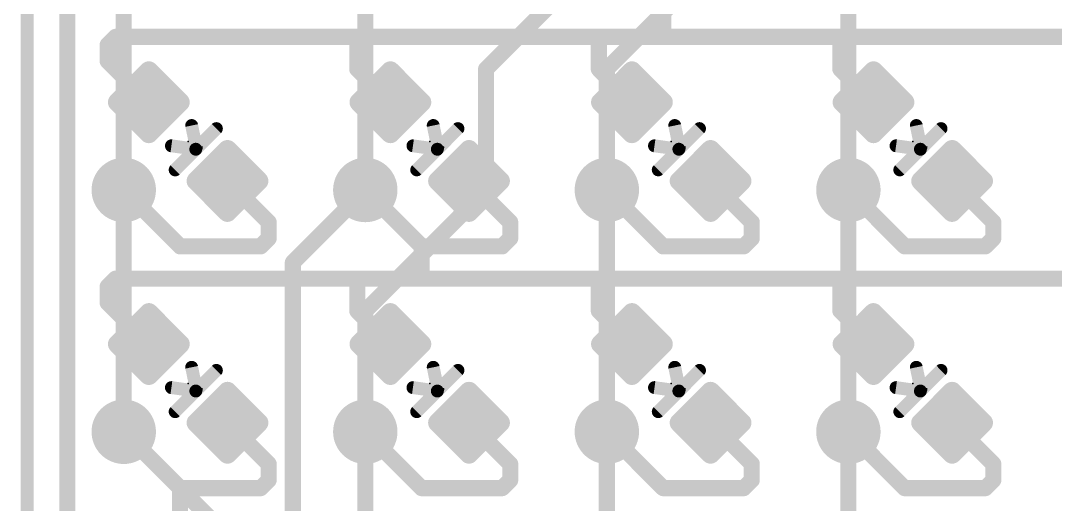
# Model space of a CAD drawing. Extents: x -39 to 68, y -22 to 43.
# Drawn here: x -0.1 to 16.22, y 10.79 to 18.41 of the extents above; entities that cross this region are included whole.
import ezdxf

# ---------------------------------------------------------------- set-up
doc = ezdxf.new("R2010")
doc.units = 0
for name, color, linetype in [('1', 12, 'CONTINUOUS'), ('16', 132, 'CONTINUOUS'), ('18', 110, 'CONTINUOUS'), ('20', 53, 'CONTINUOUS'), ('21', 41, 'CONTINUOUS'), ('23', 53, 'CONTINUOUS'), ('51', 53, 'CONTINUOUS')]:
    doc.layers.add(name, color=color, linetype=linetype)

# ---------------------------------------------------------------- blocks, each defined once
blk = doc.blocks.new('RECT160000X160000R30')
at = {"const_width": 0.15}
blk.add_lwpolyline([(0.425, -0.35), (0.425, 0.35, 0.4142), (0.35, 0.425), (-0.35, 0.425, 0.4142), (-0.425, 0.35), (-0.425, -0.35, 0.4142), (-0.35, -0.425), (0.35, -0.425, 0.4142)], format="xyb", close=True, dxfattribs=at)
blk.add_solid([(-0.3754, -0.3754), (0.3754, -0.3754), (-0.3754, 0.3754), (0.3754, 0.3754)])
blk = doc.blocks.new('ROUNDV')
at = {"const_width": 0.5}
blk.add_lwpolyline([(0, -0.25, 1), (0, 0.25, 1), (0, -0.25)], format="xyb", dxfattribs=at)

msp = doc.modelspace()

# ---------------------------------------------------------------- linework, layer by layer
at = {"layer": '1', "const_width": 0.254}
for points in [[(10.033, 18.669), (10.033, 18.161)], [(1.27, 18.034), (1.397, 18.161)], [(1.397, 18.161), (5.207, 18.161)], [(5.207, 18.161), (9.017, 18.161)], [(5.207, 17.653), (5.207, 18.161)], [(9.017, 18.161), (10.033, 18.161)], [(9.017, 17.653), (9.017, 18.161)], [(10.033, 18.161), (12.827, 18.161)], [(12.827, 18.161), (16.637, 18.161)], [(12.827, 17.653), (12.827, 18.161)], [(1.27, 17.78), (1.27, 18.034)], [(1.9199, 17.1301), (1.27, 17.78)], [(5.7299, 17.1301), (5.207, 17.653)], [(9.5399, 17.1301), (9.017, 17.653)], [(13.3499, 17.1301), (12.827, 17.653)], [(1.9199, 17.1301), (1.9199, 17.1301)], [(5.7299, 17.1301), (5.7299, 17.1301)], [(9.5399, 17.1301), (9.5399, 17.1301)], [(13.3499, 17.1301), (13.3499, 17.1301)], [(3.1601, 15.8899), (3.1601, 15.8899)], [(3.1601, 15.8899), (3.81, 15.24)], [(6.9701, 15.8899), (6.9701, 15.8899)], [(6.9701, 15.8899), (7.62, 15.24)], [(10.7801, 15.8899), (10.7801, 15.8899)], [(10.7801, 15.8899), (11.43, 15.24)], [(14.5901, 15.8899), (14.5901, 15.8899)], [(14.5901, 15.8899), (15.24, 15.24)], [(2.413, 14.859), (1.524, 15.748)], [(6.223, 14.859), (5.334, 15.748)], [(10.033, 14.859), (9.144, 15.748)], [(13.843, 14.859), (12.954, 15.748)], [(3.81, 15.24), (3.81, 14.986)], [(7.62, 15.24), (7.62, 14.986)], [(11.43, 15.24), (11.43, 14.986)], [(15.24, 15.24), (15.24, 14.986)], [(3.81, 14.986), (3.683, 14.859)], [(7.62, 14.986), (7.493, 14.859)], [(11.43, 14.986), (11.303, 14.859)], [(15.24, 14.986), (15.113, 14.859)], [(3.683, 14.859), (2.413, 14.859)], [(7.493, 14.859), (6.223, 14.859)], [(6.223, 14.859), (6.223, 14.351)], [(11.303, 14.859), (10.033, 14.859)], [(15.113, 14.859), (13.843, 14.859)], [(1.27, 14.224), (1.397, 14.351)], [(1.397, 14.351), (5.207, 14.351)], [(5.207, 14.351), (6.223, 14.351)], [(5.207, 13.843), (5.207, 14.351)], [(6.223, 14.351), (9.017, 14.351)], [(9.017, 14.351), (12.827, 14.351)], [(9.017, 13.843), (9.017, 14.351)], [(12.827, 14.351), (16.637, 14.351)], [(12.827, 13.843), (12.827, 14.351)], [(1.27, 13.97), (1.27, 14.224)], [(1.9199, 13.3201), (1.27, 13.97)], [(5.7299, 13.3201), (5.207, 13.843)], [(9.5399, 13.3201), (9.017, 13.843)], [(13.3499, 13.3201), (12.827, 13.843)], [(1.9199, 13.3201), (1.9199, 13.3201)], [(5.7299, 13.3201), (5.7299, 13.3201)], [(9.5399, 13.3201), (9.5399, 13.3201)], [(13.3499, 13.3201), (13.3499, 13.3201)], [(3.1601, 12.0799), (3.1601, 12.0799)], [(3.1601, 12.0799), (3.81, 11.43)], [(6.9701, 12.0799), (6.9701, 12.0799)], [(6.9701, 12.0799), (7.62, 11.43)], [(10.7801, 12.0799), (10.7801, 12.0799)], [(10.7801, 12.0799), (11.43, 11.43)], [(14.5901, 12.0799), (14.5901, 12.0799)], [(14.5901, 12.0799), (15.24, 11.43)], [(1.524, 11.938), (2.413, 11.049)], [(6.223, 11.049), (5.334, 11.938)], [(10.033, 11.049), (9.144, 11.938)], [(13.843, 11.049), (12.954, 11.938)], [(3.81, 11.43), (3.81, 11.176)], [(7.62, 11.43), (7.62, 11.176)], [(11.43, 11.43), (11.43, 11.176)], [(15.24, 11.43), (15.24, 11.176)], [(3.81, 11.176), (3.683, 11.049)], [(7.62, 11.176), (7.493, 11.049)], [(11.43, 11.176), (11.303, 11.049)], [(15.24, 11.176), (15.113, 11.049)], [(2.413, 11.049), (2.413, 10.541)], [(2.413, 11.049), (3.683, 11.049)], [(7.493, 11.049), (6.223, 11.049)], [(11.303, 11.049), (10.033, 11.049)], [(15.113, 11.049), (13.843, 11.049)]]:
    msp.add_lwpolyline(points, dxfattribs=at)
at = {"layer": '1', "const_width": 0.127}
for points in [[(1.397, 18.2245, 1), (1.397, 18.0975)], [(1.4419, 18.1161, 1), (1.3521, 18.2059)], [(5.207, 18.2245, 1), (5.207, 18.0975)], [(5.2705, 18.161, 1), (5.1435, 18.161)], [(5.207, 18.0975, 1), (5.207, 18.2245)], [(9.017, 18.2245, 1), (9.017, 18.0975)], [(9.0805, 18.161, 1), (8.9535, 18.161)], [(9.017, 18.0975, 1), (9.017, 18.2245)], [(10.033, 18.2245, 1), (10.033, 18.0975)], [(10.033, 18.0975, 1), (10.033, 18.2245)], [(12.827, 18.2245, 1), (12.827, 18.0975)], [(12.8905, 18.161, 1), (12.7635, 18.161)], [(12.827, 18.0975, 1), (12.827, 18.2245)], [(1.3335, 18.034, 1), (1.2065, 18.034)], [(1.2251, 18.0789, 1), (1.3149, 17.9891)], [(9.9695, 18.161, 1), (10.0965, 18.161)], [(1.3149, 17.8249, 1), (1.2251, 17.7351)], [(1.2065, 17.78, 1), (1.3335, 17.78)], [(5.2519, 17.6979, 1), (5.1621, 17.6081)], [(5.1435, 17.653, 1), (5.2705, 17.653)], [(9.0619, 17.6979, 1), (8.9721, 17.6081)], [(8.9535, 17.653, 1), (9.0805, 17.653)], [(12.8719, 17.6979, 1), (12.7821, 17.6081)], [(12.7635, 17.653, 1), (12.8905, 17.653)], [(1.9834, 17.1301, 1), (1.8564, 17.1301)], [(1.8564, 17.1301, 1), (1.9834, 17.1301)], [(1.875, 17.0852, 1), (1.9648, 17.175)], [(5.7934, 17.1301, 1), (5.6664, 17.1301)], [(5.6664, 17.1301, 1), (5.7934, 17.1301)], [(5.685, 17.0852, 1), (5.7748, 17.175)], [(9.6034, 17.1301, 1), (9.4764, 17.1301)], [(9.4764, 17.1301, 1), (9.6034, 17.1301)], [(9.495, 17.0852, 1), (9.5848, 17.175)], [(13.4134, 17.1301, 1), (13.2864, 17.1301)], [(13.2864, 17.1301, 1), (13.4134, 17.1301)], [(13.305, 17.0852, 1), (13.3948, 17.175)], [(3.1601, 15.9534, 1), (3.1601, 15.8264)], [(3.205, 15.9348, 1), (3.1152, 15.845)], [(3.1601, 15.8264, 1), (3.1601, 15.9534)], [(6.9701, 15.9534, 1), (6.9701, 15.8264)], [(7.015, 15.9348, 1), (6.9252, 15.845)], [(6.9701, 15.8264, 1), (6.9701, 15.9534)], [(10.7801, 15.9534, 1), (10.7801, 15.8264)], [(10.825, 15.9348, 1), (10.7352, 15.845)], [(10.7801, 15.8264, 1), (10.7801, 15.9534)], [(14.5901, 15.9534, 1), (14.5901, 15.8264)], [(14.635, 15.9348, 1), (14.5452, 15.845)], [(14.5901, 15.8264, 1), (14.5901, 15.9534)], [(1.5689, 15.7929, 1), (1.4791, 15.7031)], [(5.3789, 15.7929, 1), (5.2891, 15.7031)], [(9.1889, 15.7929, 1), (9.0991, 15.7031)], [(12.9989, 15.7929, 1), (12.9091, 15.7031)], [(3.8735, 15.24, 1), (3.7465, 15.24)], [(3.7651, 15.1951, 1), (3.8549, 15.2849)], [(7.6835, 15.24, 1), (7.5565, 15.24)], [(7.5751, 15.1951, 1), (7.6649, 15.2849)], [(11.4935, 15.24, 1), (11.3665, 15.24)], [(11.3851, 15.1951, 1), (11.4749, 15.2849)], [(15.3035, 15.24, 1), (15.1765, 15.24)], [(15.1951, 15.1951, 1), (15.2849, 15.2849)], [(3.7465, 14.986, 1), (3.8735, 14.986)], [(3.8549, 14.9411, 1), (3.7651, 15.0309)], [(7.5565, 14.986, 1), (7.6835, 14.986)], [(7.6649, 14.9411, 1), (7.5751, 15.0309)], [(11.3665, 14.986, 1), (11.4935, 14.986)], [(11.4749, 14.9411, 1), (11.3851, 15.0309)], [(15.1765, 14.986, 1), (15.3035, 14.986)], [(15.2849, 14.9411, 1), (15.1951, 15.0309)], [(2.413, 14.9225, 1), (2.413, 14.7955)], [(2.3681, 14.8141, 1), (2.4579, 14.9039)], [(3.6381, 14.9039, 1), (3.7279, 14.8141)], [(3.683, 14.7955, 1), (3.683, 14.9225)], [(6.223, 14.9225, 1), (6.223, 14.7955)], [(6.2865, 14.859, 1), (6.1595, 14.859)], [(6.1781, 14.8141, 1), (6.2679, 14.9039)], [(7.4481, 14.9039, 1), (7.5379, 14.8141)], [(7.493, 14.7955, 1), (7.493, 14.9225)], [(10.033, 14.9225, 1), (10.033, 14.7955)], [(9.9881, 14.8141, 1), (10.0779, 14.9039)], [(11.2581, 14.9039, 1), (11.3479, 14.8141)], [(11.303, 14.7955, 1), (11.303, 14.9225)], [(13.843, 14.9225, 1), (13.843, 14.7955)], [(13.7981, 14.8141, 1), (13.8879, 14.9039)], [(15.0681, 14.9039, 1), (15.1579, 14.8141)], [(15.113, 14.7955, 1), (15.113, 14.9225)], [(1.397, 14.4145, 1), (1.397, 14.2875)], [(1.4419, 14.3061, 1), (1.3521, 14.3959)], [(5.207, 14.4145, 1), (5.207, 14.2875)], [(5.2705, 14.351, 1), (5.1435, 14.351)], [(5.207, 14.2875, 1), (5.207, 14.4145)], [(6.223, 14.4145, 1), (6.223, 14.2875)], [(6.1595, 14.351, 1), (6.2865, 14.351)], [(6.223, 14.2875, 1), (6.223, 14.4145)], [(9.017, 14.4145, 1), (9.017, 14.2875)], [(9.0805, 14.351, 1), (8.9535, 14.351)], [(9.017, 14.2875, 1), (9.017, 14.4145)], [(12.827, 14.4145, 1), (12.827, 14.2875)], [(12.8905, 14.351, 1), (12.7635, 14.351)], [(12.827, 14.2875, 1), (12.827, 14.4145)], [(1.3335, 14.224, 1), (1.2065, 14.224)], [(1.2251, 14.2689, 1), (1.3149, 14.1791)], [(1.3149, 14.0149, 1), (1.2251, 13.9251)], [(1.2065, 13.97, 1), (1.3335, 13.97)], [(5.2519, 13.8879, 1), (5.1621, 13.7981)], [(5.1435, 13.843, 1), (5.2705, 13.843)], [(9.0619, 13.8879, 1), (8.9721, 13.7981)], [(8.9535, 13.843, 1), (9.0805, 13.843)], [(12.8719, 13.8879, 1), (12.7821, 13.7981)], [(12.7635, 13.843, 1), (12.8905, 13.843)], [(1.9834, 13.3201, 1), (1.8564, 13.3201)], [(1.8564, 13.3201, 1), (1.9834, 13.3201)], [(1.875, 13.2752, 1), (1.9648, 13.365)], [(5.7934, 13.3201, 1), (5.6664, 13.3201)], [(5.6664, 13.3201, 1), (5.7934, 13.3201)], [(5.685, 13.2752, 1), (5.7748, 13.365)], [(9.6034, 13.3201, 1), (9.4764, 13.3201)], [(9.4764, 13.3201, 1), (9.6034, 13.3201)], [(9.495, 13.2752, 1), (9.5848, 13.365)], [(13.4134, 13.3201, 1), (13.2864, 13.3201)], [(13.2864, 13.3201, 1), (13.4134, 13.3201)], [(13.305, 13.2752, 1), (13.3948, 13.365)], [(3.1601, 12.1434, 1), (3.1601, 12.0164)], [(3.205, 12.1248, 1), (3.1152, 12.035)], [(3.1601, 12.0164, 1), (3.1601, 12.1434)], [(6.9701, 12.1434, 1), (6.9701, 12.0164)], [(7.015, 12.1248, 1), (6.9252, 12.035)], [(6.9701, 12.0164, 1), (6.9701, 12.1434)], [(10.7801, 12.1434, 1), (10.7801, 12.0164)], [(10.825, 12.1248, 1), (10.7352, 12.035)], [(10.7801, 12.0164, 1), (10.7801, 12.1434)], [(14.5901, 12.1434, 1), (14.5901, 12.0164)], [(14.635, 12.1248, 1), (14.5452, 12.035)], [(14.5901, 12.0164, 1), (14.5901, 12.1434)], [(1.5689, 11.9829, 1), (1.4791, 11.8931)], [(5.3789, 11.9829, 1), (5.2891, 11.8931)], [(9.1889, 11.9829, 1), (9.0991, 11.8931)], [(12.9989, 11.9829, 1), (12.9091, 11.8931)], [(3.8735, 11.43, 1), (3.7465, 11.43)], [(3.7651, 11.3851, 1), (3.8549, 11.4749)], [(7.6835, 11.43, 1), (7.5565, 11.43)], [(7.5751, 11.3851, 1), (7.6649, 11.4749)], [(11.4935, 11.43, 1), (11.3665, 11.43)], [(11.3851, 11.3851, 1), (11.4749, 11.4749)], [(15.3035, 11.43, 1), (15.1765, 11.43)], [(15.1951, 11.3851, 1), (15.2849, 11.4749)], [(3.8549, 11.1311, 1), (3.7651, 11.2209)], [(7.6649, 11.1311, 1), (7.5751, 11.2209)], [(11.4749, 11.1311, 1), (11.3851, 11.2209)], [(15.2849, 11.1311, 1), (15.1951, 11.2209)], [(2.4765, 11.049, 1), (2.3495, 11.049)], [(2.413, 11.1125, 1), (2.413, 10.9855)], [(2.3681, 11.0041, 1), (2.4579, 11.0939)], [(3.6381, 11.0939, 1), (3.7279, 11.0041)], [(3.683, 10.9855, 1), (3.683, 11.1125)], [(3.7465, 11.176, 1), (3.8735, 11.176)], [(6.223, 11.1125, 1), (6.223, 10.9855)], [(6.1781, 11.0041, 1), (6.2679, 11.0939)], [(7.4481, 11.0939, 1), (7.5379, 11.0041)], [(7.493, 10.9855, 1), (7.493, 11.1125)], [(7.5565, 11.176, 1), (7.6835, 11.176)], [(10.033, 11.1125, 1), (10.033, 10.9855)], [(9.9881, 11.0041, 1), (10.0779, 11.0939)], [(11.2581, 11.0939, 1), (11.3479, 11.0041)], [(11.303, 10.9855, 1), (11.303, 11.1125)], [(11.3665, 11.176, 1), (11.4935, 11.176)], [(13.843, 11.1125, 1), (13.843, 10.9855)], [(13.7981, 11.0041, 1), (13.8879, 11.0939)], [(15.0681, 11.0939, 1), (15.1579, 11.0041)], [(15.113, 10.9855, 1), (15.113, 11.1125)], [(15.1765, 11.176, 1), (15.3035, 11.176)]]:
    msp.add_lwpolyline(points, format="xyb", dxfattribs=at)
at = {"layer": '16', "const_width": 0.254}
for points in [[(1.524, 19.558), (1.524, 15.748)], [(5.334, 19.558), (5.334, 15.748)], [(7.239, 17.653), (9.144, 19.558)], [(12.954, 19.558), (12.954, 15.748)], [(10.414, 18.923), (9.144, 17.653)], [(7.239, 15.748), (7.239, 17.653)], [(9.144, 15.748), (9.144, 17.653)], [(1.524, 11.938), (1.524, 15.748)], [(4.191, 14.605), (5.334, 15.748)], [(5.334, 13.843), (7.239, 15.748)], [(9.144, 15.748), (9.144, 11.938)], [(12.954, 15.748), (12.954, 11.938)], [(4.191, 5.969), (4.191, 14.605)], [(5.334, 11.938), (5.334, 13.843)], [(1.524, 11.938), (3.302, 10.16)], [(5.334, 8.128), (5.334, 11.938)], [(9.144, 8.128), (9.144, 11.938)], [(12.954, 8.128), (12.954, 11.938)]]:
    msp.add_lwpolyline(points, dxfattribs=at)
at = {"layer": '16', "const_width": 0.127}
for points in [[(7.3025, 17.653, 1), (7.1755, 17.653)], [(7.1941, 17.6979, 1), (7.2839, 17.6081)], [(9.2075, 17.653, 1), (9.0805, 17.653)], [(9.0991, 17.6979, 1), (9.1889, 17.6081)], [(1.5875, 15.748, 1), (1.4605, 15.748)], [(5.3789, 15.7031, 1), (5.2891, 15.7929)], [(7.2839, 15.7031, 1), (7.1941, 15.7929)], [(9.2075, 15.748, 1), (9.0805, 15.748)], [(13.0175, 15.748, 1), (12.8905, 15.748)], [(1.4605, 15.748, 1), (1.5875, 15.748)], [(5.2705, 15.748, 1), (5.3975, 15.748)], [(7.1755, 15.748, 1), (7.3025, 15.748)], [(9.0805, 15.748, 1), (9.2075, 15.748)], [(12.8905, 15.748, 1), (13.0175, 15.748)], [(4.2545, 14.605, 1), (4.1275, 14.605)], [(4.1461, 14.6499, 1), (4.2359, 14.5601)], [(5.3975, 13.843, 1), (5.2705, 13.843)], [(5.2891, 13.8879, 1), (5.3789, 13.7981)], [(1.5689, 11.9829, 1), (1.4791, 11.8931)], [(1.4605, 11.938, 1), (1.5875, 11.938)], [(5.3975, 11.938, 1), (5.2705, 11.938)], [(5.2705, 11.938, 1), (5.3975, 11.938)], [(9.2075, 11.938, 1), (9.0805, 11.938)], [(9.0805, 11.938, 1), (9.2075, 11.938)], [(13.0175, 11.938, 1), (12.8905, 11.938)], [(12.8905, 11.938, 1), (13.0175, 11.938)]]:
    msp.add_lwpolyline(points, format="xyb", dxfattribs=at)
at = {"layer": '20', "const_width": 0.2032}
msp.add_lwpolyline([(0, 6.35), (0, 43.18)], dxfattribs=at)
at = {"layer": '21', "const_width": 0.1016}
for points in [[(2.6452, 16.7738, 1), (2.5457, 16.7531)], [(3.0214, 16.6791, 1), (2.9496, 16.751)], [(6.4552, 16.7738, 1), (6.3557, 16.7531)], [(6.8314, 16.6791, 1), (6.7596, 16.751)], [(10.2652, 16.7738, 1), (10.1657, 16.7531)], [(10.6414, 16.6791, 1), (10.5696, 16.751)], [(14.0752, 16.7738, 1), (13.9757, 16.7531)], [(14.4514, 16.6791, 1), (14.3796, 16.751)], [(2.2827, 16.494, 1), (2.2686, 16.3934)], [(2.6961, 16.3539, 1), (2.6243, 16.4257)], [(2.6532, 16.3395, 1), (2.6673, 16.4401)], [(6.0927, 16.494, 1), (6.0786, 16.3934)], [(6.5061, 16.3539, 1), (6.4343, 16.4257)], [(6.4632, 16.3395, 1), (6.4773, 16.4401)], [(9.9027, 16.494, 1), (9.8886, 16.3934)], [(10.3161, 16.3539, 1), (10.2443, 16.4257)], [(10.2732, 16.3395, 1), (10.2873, 16.4401)], [(13.7127, 16.494, 1), (13.6986, 16.3934)], [(14.1261, 16.3539, 1), (14.0543, 16.4257)], [(14.0832, 16.3395, 1), (14.0973, 16.4401)], [(2.6243, 16.4257, 1), (2.6961, 16.3539)], [(2.6175, 16.4083, 1), (2.717, 16.429)], [(6.4343, 16.4257, 1), (6.5061, 16.3539)], [(6.4275, 16.4083, 1), (6.527, 16.429)], [(10.2443, 16.4257, 1), (10.3161, 16.3539)], [(10.2375, 16.4083, 1), (10.337, 16.429)], [(14.0543, 16.4257, 1), (14.1261, 16.3539)], [(14.0475, 16.4083, 1), (14.147, 16.429)], [(2.299, 16.1004, 1), (2.3709, 16.0286)], [(6.109, 16.1004, 1), (6.1809, 16.0286)], [(9.919, 16.1004, 1), (9.9909, 16.0286)], [(13.729, 16.1004, 1), (13.8009, 16.0286)], [(2.6452, 12.9638, 1), (2.5457, 12.9431)], [(3.0214, 12.8691, 1), (2.9496, 12.941)], [(6.4552, 12.9638, 1), (6.3557, 12.9431)], [(6.8314, 12.8691, 1), (6.7596, 12.941)], [(10.2652, 12.9638, 1), (10.1657, 12.9431)], [(10.6414, 12.8691, 1), (10.5696, 12.941)], [(14.0752, 12.9638, 1), (13.9757, 12.9431)], [(14.4514, 12.8691, 1), (14.3796, 12.941)], [(2.2827, 12.684, 1), (2.2686, 12.5834)], [(6.0927, 12.684, 1), (6.0786, 12.5834)], [(9.9027, 12.684, 1), (9.8886, 12.5834)], [(13.7127, 12.684, 1), (13.6986, 12.5834)], [(2.6243, 12.6157, 1), (2.6961, 12.5439)], [(2.6175, 12.5983, 1), (2.717, 12.619)], [(2.6961, 12.5439, 1), (2.6243, 12.6157)], [(2.6532, 12.5295, 1), (2.6673, 12.6301)], [(6.4343, 12.6157, 1), (6.5061, 12.5439)], [(6.4275, 12.5983, 1), (6.527, 12.619)], [(6.5061, 12.5439, 1), (6.4343, 12.6157)], [(6.4632, 12.5295, 1), (6.4773, 12.6301)], [(10.2443, 12.6157, 1), (10.3161, 12.5439)], [(10.2375, 12.5983, 1), (10.337, 12.619)], [(10.3161, 12.5439, 1), (10.2443, 12.6157)], [(10.2732, 12.5295, 1), (10.2873, 12.6301)], [(14.0543, 12.6157, 1), (14.1261, 12.5439)], [(14.0475, 12.5983, 1), (14.147, 12.619)], [(14.1261, 12.5439, 1), (14.0543, 12.6157)], [(14.0832, 12.5295, 1), (14.0973, 12.6301)], [(2.299, 12.2904, 1), (2.3709, 12.2186)], [(6.109, 12.2904, 1), (6.1809, 12.2186)], [(9.919, 12.2904, 1), (9.9909, 12.2186)], [(13.729, 12.2904, 1), (13.8009, 12.2186)]]:
    msp.add_lwpolyline(points, format="xyb", dxfattribs=at)
at = {"layer": '21', "const_width": 0.2032}
for points in [[(2.6673, 16.4186), (2.5954, 16.7634)], [(2.9855, 16.7151), (2.6602, 16.3898)], [(6.4773, 16.4186), (6.4054, 16.7634)], [(6.7955, 16.7151), (6.4702, 16.3898)], [(10.2873, 16.4186), (10.2154, 16.7634)], [(10.6055, 16.7151), (10.2802, 16.3898)], [(14.0973, 16.4186), (14.0254, 16.7634)], [(14.4155, 16.7151), (14.0902, 16.3898)], [(2.6602, 16.3898), (2.2757, 16.4437)], [(2.3349, 16.0645), (2.6602, 16.3898)], [(6.4702, 16.3898), (6.0857, 16.4437)], [(6.1449, 16.0645), (6.4702, 16.3898)], [(10.2802, 16.3898), (9.8957, 16.4437)], [(9.9549, 16.0645), (10.2802, 16.3898)], [(14.0902, 16.3898), (13.7057, 16.4437)], [(13.7649, 16.0645), (14.0902, 16.3898)], [(2.6673, 12.6086), (2.5954, 12.9534)], [(2.9855, 12.9051), (2.6602, 12.5798)], [(6.4773, 12.6086), (6.4054, 12.9534)], [(6.7955, 12.9051), (6.4702, 12.5798)], [(10.2873, 12.6086), (10.2154, 12.9534)], [(10.6055, 12.9051), (10.2802, 12.5798)], [(14.0973, 12.6086), (14.0254, 12.9534)], [(14.4155, 12.9051), (14.0902, 12.5798)], [(2.6602, 12.5798), (2.2757, 12.6337)], [(6.4702, 12.5798), (6.0857, 12.6337)], [(10.2802, 12.5798), (9.8957, 12.6337)], [(14.0902, 12.5798), (13.7057, 12.6337)], [(2.3349, 12.2545), (2.6602, 12.5798)], [(6.1449, 12.2545), (6.4702, 12.5798)], [(9.9549, 12.2545), (10.2802, 12.5798)], [(13.7649, 12.2545), (14.0902, 12.5798)]]:
    msp.add_lwpolyline(points, dxfattribs=at)
at = {"layer": '23'}
for p in [(2.54, 16.51), (6.35, 16.51), (10.16, 16.51), (13.97, 16.51), (2.54, 12.7), (6.35, 12.7), (10.16, 12.7), (13.97, 12.7)]:
    msp.add_point(p, dxfattribs=at)
at = {"layer": '51', "const_width": 0.254}
msp.add_lwpolyline([(0.635, 6.985), (0.635, 37.465)], dxfattribs=at)

# ---------------------------------------------------------------- block references
at = {"layer": '1', "rotation": 225}
for p in [(1.9199, 17.1301), (5.7299, 17.1301), (9.5399, 17.1301), (13.3499, 17.1301), (3.1601, 15.8899), (6.9701, 15.8899), (10.7801, 15.8899), (14.5901, 15.8899), (1.9199, 13.3201), (5.7299, 13.3201), (9.5399, 13.3201), (13.3499, 13.3201), (3.1601, 12.0799), (6.9701, 12.0799), (10.7801, 12.0799), (14.5901, 12.0799)]:
    msp.add_blockref('RECT160000X160000R30', p, dxfattribs=at)
at = {"layer": '18', "xscale": 1.016, "yscale": 1.016}
for p in [(1.524, 15.748), (1.524, 15.748), (5.334, 15.748), (5.334, 15.748), (9.144, 15.748), (9.144, 15.748), (12.954, 15.748), (12.954, 15.748), (1.524, 11.938), (1.524, 11.938), (5.334, 11.938), (5.334, 11.938), (9.144, 11.938), (9.144, 11.938), (12.954, 11.938), (12.954, 11.938)]:
    msp.add_blockref('ROUNDV', p, dxfattribs=at)

doc.saveas('drawing.dxf')
